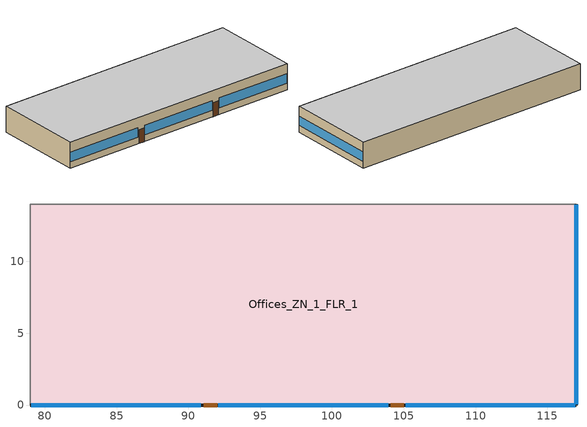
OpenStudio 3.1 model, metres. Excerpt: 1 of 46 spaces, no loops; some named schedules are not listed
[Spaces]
Offices_ZN_1_FLR_1
 floor ground: 117,14 117,0 79,0 79,14 z0
 wall outside: 79,0 117,0 117,14 z0:4
 wall to Gym_ZN_1_FLR_1: 117,14 79,14 z0:4
 wall to Lobby_ZN_1_FLR_1: 79,14 79,0 z0:4
 window: 79.05,0 90.87,0 / 92.09,0 103.91,0 / 105.13,0 116.95,0 z1:2.5; 117,0.05 117,13.95 z1.1:2.51
 door: 91.08,0 91.99,0 / 104.08,0 104.99,0 z0:2.13
 ceiling to Offices_ZN_1_FLR_2: 117,0 117,14 79,14 79,0 z4
[Site]
El Paso International Ap  Ut_TX_USA: Latitude {deg}=31.77; Longitude {deg}=-106.5; Time Zone {hr}=-7; Elevation {m}=1186; Terrain=City
[Building]
-SecondarySchool-ASHRAE 169-2006-3B created: 2020-11-10 15:39:57 -0700: North Axis {deg}=0; Default Construction Set=90.1-2010 - SecSchl - ASHRAE 169-2006-3B; Standards Number of Stories=2; Standards Number of Above Ground Stories=2; Standards Building Type=SecondarySchool
[ClimateZones]
Climate Zone Institution Name 1=ASHRAE; Climate Zone Document Name 1=ANSI/ASHRAE Standard 169; Climate Zone Document Year 1=2006; Climate Zone Value 1=3B; Climate Zone Institution Name 2=CEC; Climate Zone Document Name 2=California Climate Zone Descriptions; Climate Zone Document Year 2=1995
[Site:WaterMainsTemperature]
Calculation Method=Correlation; Annual Average Outdoor Air Temperature {C}=17.9417; Maximum Difference In Monthly Average Outdoor Air Temperatures {deltaC}=21.1
[SizingPeriod:DesignDay] Barometric Pressure {Pa}=87865; Sky Clearness=0; Rain Indicator=0; Snow Indicator=0; Day of Month=21; Daylight Saving Time Indicator=0; Humidity Indicating Type=Wetbulb; Dry-Bulb Temperature Range Modifier Type=DefaultMultipliers
Name | Maximum Dry-Bulb Temperature {C} | Daily Dry-Bulb Temperature Range {deltaC} | Humidity Indicating Conditions at Maximum Dry-Bulb | Wind Speed {m/s} | Wind Direction {deg} | Month | Day Type | Solar Model Indicator | ASHRAE Taub | ASHRAE Taud
El Paso International Ap  Ut Ann Clg .4% Condns DB=>MWB | 38.1 | 13 | 18.1 | 3.9 | 280 | 7 | SummerDesignDay | ASHRAETau | 0.605 | 1.547
El Paso International Ap  Ut Ann Htg 99.6% Condns DB | -5.2 | 0 | -5.2 | 2.2 | 20 | 12 | WinterDesignDay | ASHRAEClearSky
[Site:GroundTemperature:BuildingSurface]
20.78, 20.77, 20.81, 20.84, 20.91, 23.19, 23.53, 23.58, 23.59, 21.3, 20.97, 20.85
[Material:NoMass] Thermal Absorptance=0.9; Solar Absorptance=0.7
Name | Roughness | Thermal Resistance {m2-K/W} | Visible Absorptance
CP02 CARPET PAD | VeryRough | 0.21648 | 0.8
Typical Insulation R-6.78 | Smooth | 1.19347 | 0.7
Typical Carpet Pad | Smooth | 0.21648 | 0.8
Typical Insulation R-9.73 | Smooth | 1.71283 | 0.7
Typical Insulation R-19.72 | Smooth | 3.4722 | 0.7
Typical Insulation R-0.58 | Smooth | 0.101875 | 0.7
Typical Insulation R-0.01 | Smooth | 0.001 | 0.7
[Material]
Name | Roughness | Thickness {m} | Conductivity {W/m-K} | Density {kg/m3} | Specific Heat {J/kg-K} | Thermal Absorptance | Solar Absorptance | Visible Absorptance
100mm Normalweight concrete floor | MediumSmooth | 0.1016 | 2.31 | 2322 | 832
G01 13mm gypsum board | Smooth | 0.0127 | 0.16 | 800 | 1090 | 0.9 | 0.7 | 0.5
4 in. Normalweight Concrete Floor | MediumRough | 0.1016 | 2.31 | 2322 | 832 | 0.9 | 0.7 | 0.7
25mm Stucco | Smooth | 0.0254 | 0.72 | 1856 | 840 | 0.9 | 0.7 | 0.7
5/8 in. Gypsum Board | MediumSmooth | 0.0159 | 0.16 | 800 | 1090 | 0.9 | 0.7 | 0.7
Roof Membrane - Highly Reflective | VeryRough | 0.0095 | 0.16 | 1121.29 | 1460 | 0.75 | 0.45 | 0.7
Metal Roof Surface; F08 Metal surface | Smooth | 0.0008 | 45.28 | 7824 | 500 | 0.9 | 0.7 | 0.7
8 in. Normalweight Concrete Floor | MediumRough | 0.2032 | 2.31 | 2322 | 832 | 0.9 | 0.7 | 0.7
8 in. Concrete Block Basement Wall | MediumRough | 0.2032 | 1.326 | 1842 | 912 | 0.9 | 0.7 | 0.7
G05 25mm wood | MediumSmooth | 0.0254 | 0.15 | 608 | 1630 | 0.9 | 0.5 | 0.5
Std Wood 6inch | MediumSmooth | 0.15 | 0.12 | 540 | 1210 | 0.9 | 0.7 | 0.7
[DefaultConstructionSet]
90.1-2010 - SecSchl - ASHRAE 169-2006-3B: Default Exterior Surface Constructions=Default Surface Constructions 1; Default Interior Surface Constructions=Default Surface Constructions 2; Default Ground Contact Surface Constructions=Default Surface Constructions 3; Default Exterior SubSurface Constructions=Default Sub Surface Constructions 1; Default Interior SubSurface Constructions=Default Sub Surface Constructions 2; Interior Partition Construction=Typical Interior Partition
[DefaultSurfaceConstructions]
Name | Floor Construction | Wall Construction | Roof Ceiling Construction
Default Surface Constructions 1 | Typical Insulated Exterior Mass Floor R-9.35 | Typical Insulated Steel Framed Exterior Wall R-11.9 | Typical IEAD Roof - Highly Reflective R-20.83
Default Surface Constructions 2 | Typical Interior Floor | Typical Interior Wall | Typical Interior Ceiling
Default Surface Constructions 3 | Smallhotel 2010 Slab Floor | Typical Insulated Basement Mass Wall
[Construction]
Typical Insulated Exterior Mass Floor R-9.35: Typical Insulation R-6.78, 4 in. Normalweight Concrete Floor, Typical Carpet Pad
Typical Insulated Steel Framed Exterior Wall R-11.9: 25mm Stucco, 5/8 in. Gypsum Board, Typical Insulation R-9.73, 5/8 in. Gypsum Board
Typical IEAD Roof - Highly Reflective R-20.83: Roof Membrane - Highly Reflective, Typical Insulation R-19.72, Metal Roof Surface
Typical Interior Floor: 100mm Normalweight concrete floor, CP02 CARPET PAD
Typical Interior Wall: G01 13mm gypsum board, G01 13mm gypsum board
Typical Interior Ceiling: CP02 CARPET PAD, 100mm Normalweight concrete floor
Smallhotel 2010 Slab Floor: 8 in. Normalweight Concrete Floor, CP02 CARPET PAD
Typical Insulated Basement Mass Wall: 8 in. Concrete Block Basement Wall
U 0.62 SHGC 0.25 Dbl Ref-C-H Clr 6mm/6mm Air: REF C CLEAR HI 6MM, AIR 6MM, CLEAR 6MM
Typical Insulated Metal Door R-1.43: F08 Metal surface, Typical Insulation R-0.58
U 0.88 SHGC 0.16 Sgl Ref-A-L Clr 6mm: REF A CLEAR LO 6MM
Typical Overhead Door R-0.86: Typical Insulation R-0.01
U 1.17 SHGC 0.39 Simple Glazing Skylight U-1.17 SHGC 0.39: U 1.17 SHGC 0.39 Simple Glazing U-1.17 SHGC 0.39
Typical Interior Window: Clear 3mm
Typical Interior Door; Typical Interior Partition: G05 25mm wood
InteriorFurnishings: Std Wood 6inch
[DefaultSubSurfaceConstructions]
Name | Fixed Window Construction | Operable Window Construction | Door Construction | Glass Door Construction | Overhead Door Construction | Skylight Construction | Tubular Daylight Dome Construction | Tubular Daylight Diffuser Construction
Default Sub Surface Constructions 1 | U 0.62 SHGC 0.25 Dbl Ref-C-H Clr 6mm/6mm Air | U 0.62 SHGC 0.25 Dbl Ref-C-H Clr 6mm/6mm Air | Typical Insulated Metal Door R-1.43 | U 0.88 SHGC 0.16 Sgl Ref-A-L Clr 6mm | Typical Overhead Door R-0.86 | U 1.17 SHGC 0.39 Simple Glazing Skylight U-1.17 SHGC 0.39 | Typical Interior Window | Typical Interior Window
Default Sub Surface Constructions 2 | Typical Interior Window | Typical Interior Window | Typical Interior Door
[WindowMaterial:Glazing] Optical Data Type=SpectralAverage; Infrared Transmittance at Normal Incidence=0; Front Side Infrared Hemispherical Emissivity=0.84; Conductivity {W/m-K}=0.9; Dirt Correction Factor for Solar and Visible Transmittance=1; Solar Diffusing=No
Name | Thickness {m} | Solar Transmittance at Normal Incidence | Front Side Solar Reflectance at Normal Incidence | Back Side Solar Reflectance at Normal Incidence | Visible Transmittance at Normal Incidence | Front Side Visible Reflectance at Normal Incidence | Back Side Visible Reflectance at Normal Incidence | Back Side Infrared Hemispherical Emissivity
REF C CLEAR HI 6MM | 0.006 | 0.2 | 0.16 | 0.39 | 0.22 | 0.17 | 0.35 | 0.55
CLEAR 6MM | 0.006 | 0.775 | 0.071 | 0.071 | 0.881 | 0.08 | 0.08 | 0.84
REF A CLEAR LO 6MM | 0.006 | 0.066 | 0.341 | 0.493 | 0.08 | 0.41 | 0.37 | 0.4
Clear 3mm | 0.003 | 0.837 | 0.075 | 0.075 | 0.898 | 0.081 | 0.081 | 0.84
[WindowMaterial:Gas]
AIR 6MM: Gas Type=Air; Thickness {m}=0.0063
[WindowMaterial:SimpleGlazingSystem]
U 1.17 SHGC 0.39 Simple Glazing U-1.17 SHGC 0.39: U-Factor {W/m2-K}=6.64357; Solar Heat Gain Coefficient=0.39; Visible Transmittance=0.23
[Space]
Offices_ZN_1_FLR_1: Space Type=SecondarySchool Office; Building Story=Building Story 1; Thermal Zone=Offices_ZN_1_FLR_1 ZN; Part of Total Floor Area=Yes
[BuildingStory]
Building Story 1: Nominal Z Coordinate {m}=0
[SpaceType]
SecondarySchool Office: Default Schedule Set=SecondarySchool Office Schedule Set; Design Specification Outdoor Air Object=SecondarySchool Office Ventilation; Standards Building Type=SecondarySchool; Standards Space Type=Office
[People:Definition]
SecondarySchool Office People Definition: Number of People Calculation Method=People/Area; People per Space Floor Area {person/m2}=0.0538196; Fraction Radiant=0.3
[People]
SecondarySchool Office People: People Definition=SecondarySchool Office People Definition; Space or SpaceType=SecondarySchool Office; Work Efficiency Schedule=Work Efficiency Schedule; Clothing Insulation Schedule=Clothing Schedule; Air Velocity Schedule=Air Velocity Schedule; Multiplier=1
[Lights:Definition]
SecondarySchool Office Lights Definition: Design Level Calculation Method=Watts/Area; Watts per Space Floor Area {W/m2}=11.9479; Fraction Radiant=0.37; Fraction Visible=0.2; Return Air Fraction=0
[Lights]
SecondarySchool Office Lights: Lights Definition=SecondarySchool Office Lights Definition; Space or SpaceType=SecondarySchool Office; Schedule=SchoolSecondary BLDG_LIGHT_OFFICE_SCH_2010 OccSensor Reduction; Fraction Replaceable=1
[ElectricEquipment:Definition]
SecondarySchool Office Elec Equip Definition: Design Level Calculation Method=Watts/Area; Watts per Space Floor Area {W/m2}=10.7639; Fraction Latent=0; Fraction Radiant=0.5; Fraction Lost=0
[ElectricEquipment]
SecondarySchool Office Elec Equip: Electric Equipment Definition=SecondarySchool Office Elec Equip Definition; Space or SpaceType=SecondarySchool Office
[DesignSpecification:OutdoorAir]
SecondarySchool Office Ventilation: Outdoor Air Method=Sum; Outdoor Air Flow per Person {m3/s-person}=0; Outdoor Air Flow per Floor Area {m3/s-m2}=0.0004318; Outdoor Air Flow Rate {m3/s}=0; Outdoor Air Flow Air Changes per Hour {1/hr}=0
[DefaultScheduleSet]
SecondarySchool Office Schedule Set: Number of People Schedule=SchoolSecondary BLDG_OCC_SCH_Offices; People Activity Level Schedule=SchoolSecondary ACTIVITY_SCH; Lighting Schedule=SchoolSecondary BLDG_LIGHT_OFFICE_SCH_2010; Electric Equipment Schedule=SchoolSecondary BLDG_EQUIP_SCH; Infiltration Schedule=SchoolSecondary INFIL_SCH_PNNL
[ThermostatSetpoint:DualSetpoint]
SecondarySchool Office Thermostat 1: Heating Setpoint Temperature Schedule=SchoolSecondary HTGSETP_SCH_YES_OPTIMUM; Cooling Setpoint Temperature Schedule=SchoolSecondary CLGSETP_SCH_NO_SETBACK
[SpaceInfiltration:DesignFlowRate]
Offices_ZN_1_FLR_1 Infiltration: Space or SpaceType=Offices_ZN_1_FLR_1; Schedule=SchoolSecondary INFIL_SCH_PNNL; Design Flow Rate Calculation Method=Flow/ExteriorArea; Flow per Exterior Surface Area {m3/s-m2}=0.000569573; Constant Term Coefficient=0; Temperature Term Coefficient=0; Velocity Term Coefficient=0.224; Velocity Squared Term Coefficient=0
[ThermalZone]
Offices_ZN_1_FLR_1 ZN: Primary Daylighting Control=Offices_ZN_1_FLR_1 Daylt Sensor 1; Fraction of Zone Controlled by Primary Daylighting Control=0.117; Secondary Daylighting Control=Offices_ZN_1_FLR_1 Daylt Sensor 2; Fraction of Zone Controlled by Secondary Daylighting Control=0.117; Thermostat=SecondarySchool Office Thermostat 1; Use Ideal Air Loads=No
[InternalMass:Definition]
Internal Mass Definition 1: Construction=InteriorFurnishings; Design Level Calculation Method=SurfaceArea/Area; Surface Area per Space Floor Area=2
[InternalMass]
Offices_ZN_1_FLR_1 Mass: Internal Mass Definition=Internal Mass Definition 1; Space or SpaceType=Offices_ZN_1_FLR_1; Multiplier=1
[EnergyManagementSystem:Program]
VAVOTHEROptimumStartProg1: IF DaylightSavings==0 && DayOfWeek>1 && Hour==5 && OAT_3<23.9 && OAT_3>1.7; SET VAVOTHERClgSch1 = 29.4; SET VAVOTHERHtgSch1 = 15.6; ELSEIF DaylightSavings==0 && DayOfWeek==1 && Hour==7 && OAT_3<23.9 && OAT_3>1.7; SET VAVOTHERClgSch1 = 29.4; SET VAVOTHERHtgSch1 = 15.6; ELSEIF DaylightSavings==1 && DayOfWeek>1 && Hour==4 && OAT_3<23.9 && OAT_3>1.7; SET VAVOTHERClgSch1 = 29.4; SET VAVOTHERHtgSch1 = 15.6; ELSEIF DaylightSavings==1 && DayOfWeek==1 && Hour==6 && OAT_3<23.9 && OAT_3>1.7; SET VAVOTHERClgSch1 = 29.4; SET VAVOTHERHtgSch1 = 15.6; ELSE; SET VAVOTHERClgSch1 = NULL; SET VAVOTHERHtgSch1 = NULL; ENDIF
VAVPOD1OptimumStartProg0: IF DaylightSavings==0 && DayOfWeek>1 && Hour==5 && OAT_4<23.9 && OAT_4>1.7; SET VAVPOD1ClgSch0 = 29.4; SET VAVPOD1HtgSch0 = 15.6; ELSEIF DaylightSavings==0 && DayOfWeek==1 && Hour==7 && OAT_4<23.9 && OAT_4>1.7; SET VAVPOD1ClgSch0 = 29.4; SET VAVPOD1HtgSch0 = 15.6; ELSEIF DaylightSavings==1 && DayOfWeek>1 && Hour==4 && OAT_4<23.9 && OAT_4>1.7; SET VAVPOD1ClgSch0 = 29.4; SET VAVPOD1HtgSch0 = 15.6; ELSEIF DaylightSavings==1 && DayOfWeek==1 && Hour==6 && OAT_4<23.9 && OAT_4>1.7; SET VAVPOD1ClgSch0 = 29.4; SET VAVPOD1HtgSch0 = 15.6; ELSE; SET VAVPOD1ClgSch0 = NULL; SET VAVPOD1HtgSch0 = NULL; ENDIF
VAVPOD2OptimumStartProg0: IF DaylightSavings==0 && DayOfWeek>1 && Hour==5 && OAT_5<23.9 && OAT_5>1.7; SET VAVPOD2ClgSch0 = 29.4; SET VAVPOD2HtgSch0 = 15.6; ELSEIF DaylightSavings==0 && DayOfWeek==1 && Hour==7 && OAT_5<23.9 && OAT_5>1.7; SET VAVPOD2ClgSch0 = 29.4; SET VAVPOD2HtgSch0 = 15.6; ELSEIF DaylightSavings==1 && DayOfWeek>1 && Hour==4 && OAT_5<23.9 && OAT_5>1.7; SET VAVPOD2ClgSch0 = 29.4; SET VAVPOD2HtgSch0 = 15.6; ELSEIF DaylightSavings==1 && DayOfWeek==1 && Hour==6 && OAT_5<23.9 && OAT_5>1.7; SET VAVPOD2ClgSch0 = 29.4; SET VAVPOD2HtgSch0 = 15.6; ELSE; SET VAVPOD2ClgSch0 = NULL; SET VAVPOD2HtgSch0 = NULL; ENDIF
VAVPOD3OptimumStartProg0: IF DaylightSavings==0 && DayOfWeek>1 && Hour==5 && OAT_6<23.9 && OAT_6>1.7; SET VAVPOD3ClgSch0 = 29.4; SET VAVPOD3HtgSch0 = 15.6; ELSEIF DaylightSavings==0 && DayOfWeek==1 && Hour==7 && OAT_6<23.9 && OAT_6>1.7; SET VAVPOD3ClgSch0 = 29.4; SET VAVPOD3HtgSch0 = 15.6; ELSEIF DaylightSavings==1 && DayOfWeek>1 && Hour==4 && OAT_6<23.9 && OAT_6>1.7; SET VAVPOD3ClgSch0 = 29.4; SET VAVPOD3HtgSch0 = 15.6; ELSEIF DaylightSavings==1 && DayOfWeek==1 && Hour==6 && OAT_6<23.9 && OAT_6>1.7; SET VAVPOD3ClgSch0 = 29.4; SET VAVPOD3HtgSch0 = 15.6; ELSE; SET VAVPOD3ClgSch0 = NULL; SET VAVPOD3HtgSch0 = NULL; ENDIF
[EnergyManagementSystem:ProgramCallingManager]
Mains_Water_Prg_Mgr: BeginTimestepBeforePredictor; Mains_Water_Prg
AuditoriumZN1FLR1ZNPSZAC37OptimumStartCallingManager0: BeginTimestepBeforePredictor; AuditoriumZN1FLR1ZNPSZAC37OptimumStartProg0
CafeteriaZN1FLR1ZNPSZAC59OptimumStartCallingManager0: BeginTimestepBeforePredictor; CafeteriaZN1FLR1ZNPSZAC59OptimumStartProg0
GymZN1FLR1ZNPSZAC15OptimumStartCallingManager0: BeginTimestepBeforePredictor; GymZN1FLR1ZNPSZAC15OptimumStartProg0
VAVOTHEROptimumStartCallingManager0: BeginTimestepBeforePredictor; VAVOTHEROptimumStartProg0
VAVOTHEROptimumStartCallingManager1: BeginTimestepBeforePredictor; VAVOTHEROptimumStartProg1
VAVPOD1OptimumStartCallingManager0: BeginTimestepBeforePredictor; VAVPOD1OptimumStartProg0
VAVPOD2OptimumStartCallingManager0: BeginTimestepBeforePredictor; VAVPOD2OptimumStartProg0
VAVPOD3OptimumStartCallingManager0: BeginTimestepBeforePredictor; VAVPOD3OptimumStartProg0
[Exterior:Lights:Definition]
Name | Design Level {W}
Occ Sensing Exterior Lights Def | 8552
NonDimming Exterior Lights Def | 441.8
[Exterior:Lights] Control Option=AstronomicalClock
Name | Exterior Lights Definition | Schedule
Occ Sensing Exterior Lights Def | Occ Sensing Exterior Lights Def | SchoolSecondary Exterior_lighting_schedule_b
NonDimming Exterior Lights Def | NonDimming Exterior Lights Def | SchoolSecondary Exterior_lighting_schedule_a
[Daylighting:Control] Space=Offices_ZN_1_FLR_1; Position Z-Coordinate {m}=0.762; Illuminance Setpoint {lux}=500; Lighting Control Type=Stepped; Minimum Input Power Fraction for Continuous Dimming Control=0.3; Minimum Light Output Fraction for Continuous Dimming Control=0.2; Number of Stepped Control Steps=3; Probability Lighting will be Reset When Needed in Manual Stepped Control=1; Maximum Allowable Discomfort Glare Index=22
Name | Position X-Coordinate {m} | Position Y-Coordinate {m}
Offices_ZN_1_FLR_1 Daylt Sensor 1 | 5.960326 | 1.65245
Offices_ZN_1_FLR_1 Daylt Sensor 2 | 19.0002 | 3.32993
[Schedule:Ruleset]
Name | Default Day Schedule | Summer Design Day Schedule | Winter Design Day Schedule
Clothing Schedule | Clothing Schedule Default Winter Clothes
Air Velocity Schedule | Air Velocity Schedule Default
Work Efficiency Schedule | Work Efficiency Schedule Default
SchoolSecondary ACTIVITY_SCH | SchoolSecondary ACTIVITY_SCH Default | SchoolSecondary ACTIVITY_SCH Summer Design Day | SchoolSecondary ACTIVITY_SCH Winter Design Day
SchoolSecondary BLDG_EQUIP_SCH | SchoolSecondary BLDG_EQUIP_SCH Default | SchoolSecondary BLDG_EQUIP_SCH Summer Design Day | SchoolSecondary BLDG_EQUIP_SCH Winter Design Day
SchoolSecondary INFIL_SCH_PNNL | SchoolSecondary INFIL_SCH_PNNL Default | SchoolSecondary INFIL_SCH_PNNL Summer Design Day | SchoolSecondary INFIL_SCH_PNNL Winter Design Day
SchoolSecondary CLGSETP_SCH_NO_SETBACK | SchoolSecondary CLGSETP_SCH_NO_SETBACK Default | SchoolSecondary CLGSETP_SCH_NO_SETBACK Summer Design Day | SchoolSecondary CLGSETP_SCH_NO_SETBACK Winter Design Day
SchoolSecondary HTGSETP_SCH_YES_OPTIMUM | SchoolSecondary HTGSETP_SCH_YES_OPTIMUM Default | SchoolSecondary HTGSETP_SCH_YES_OPTIMUM Summer Design Day | SchoolSecondary HTGSETP_SCH_YES_OPTIMUM Winter Design Day
SchoolSecondary BLDG_OCC_SCH_Offices | SchoolSecondary BLDG_OCC_SCH_Offices Default | SchoolSecondary BLDG_OCC_SCH_Offices Summer Design Day 3 | SchoolSecondary BLDG_OCC_SCH_Offices Winter Design Day
SchoolSecondary BLDG_LIGHT_OFFICE_SCH_2010 | SchoolSecondary BLDG_LIGHT_OFFICE_SCH_2010 Default | SchoolSecondary BLDG_LIGHT_OFFICE_SCH_2010 Summer Design Day | SchoolSecondary BLDG_LIGHT_OFFICE_SCH_2010 Winter Design Day
SchoolSecondary Exterior_lighting_schedule_b | SchoolSecondary Exterior_lighting_schedule_b Default | SchoolSecondary Exterior_lighting_schedule_b Summer Design Day | SchoolSecondary Exterior_lighting_schedule_b Winter Design Day
SchoolSecondary Exterior_lighting_schedule_a | SchoolSecondary Exterior_lighting_schedule_a Default | SchoolSecondary Exterior_lighting_schedule_a Summer Design Day | SchoolSecondary Exterior_lighting_schedule_a Winter Design Day
SchoolSecondary BLDG_LIGHT_OFFICE_SCH_2010 OccSensor Reduction | SchoolSecondary BLDG_LIGHT_OFFICE_SCH_2010 Default 1 | SchoolSecondary BLDG_LIGHT_OFFICE_SCH_2010 Summer Design Day 1 | SchoolSecondary BLDG_LIGHT_OFFICE_SCH_2010 Winter Design Day 1
[Schedule:Day]
Clothing Schedule Default Winter Clothes; SchoolSecondary INFIL_SCH_PNNL Default; SchoolSecondary INFIL_SCH_PNNL Winter Design Day; SchoolSecondary BLDG_LIGHT_OFFICE_SCH_2010 Summer Design Day: 24, 0, 1
Air Velocity Schedule Default: 24, 0, 0.2
Work Efficiency Schedule Default; SchoolSecondary BLDG_OCC_SCH_Offices Default; SchoolSecondary BLDG_OCC_SCH_Offices Winter Design Day; SchoolSecondary BLDG_LIGHT_OFFICE_SCH_2010 Winter Design Day: 24, 0, 0
SchoolSecondary ACTIVITY_SCH Default; SchoolSecondary ACTIVITY_SCH Winter Design Day; SchoolSecondary ACTIVITY_SCH Summer Design Day: 24, 0, 120
SchoolSecondary BLDG_EQUIP_SCH Default; SchoolSecondary BLDG_EQUIP_SCH Winter Design Day: 24, 0, 0.35
SchoolSecondary BLDG_EQUIP_SCH Summer Design Day: 8, 0, 0.25, 17, 0, 0.5, 24, 0, 0.25
SchoolSecondary INFIL_SCH_PNNL Summer Design Day: 7, 0, 1, 21, 0, 0.25, 24, 0, 1
SchoolSecondary CLGSETP_SCH_NO_SETBACK Default; SchoolSecondary CLGSETP_SCH_NO_SETBACK Summer Design Day: 24, 0, 24
SchoolSecondary CLGSETP_SCH_NO_SETBACK Winter Design Day: 24, 0, 29.44
SchoolSecondary HTGSETP_SCH_YES_OPTIMUM Default; SchoolSecondary HTGSETP_SCH_YES_OPTIMUM Summer Design Day: 24, 0, 15.6
SchoolSecondary HTGSETP_SCH_YES_OPTIMUM Winter Design Day: 24, 0, 21
SchoolSecondary BLDG_OCC_SCH_Offices Summer Design Day 3: 8, 0, 0, 17, 0, 0.95, 21, 0, 0.15, 24, 0, 0
SchoolSecondary BLDG_LIGHT_OFFICE_SCH_2010 Default: 24, 0, 0.1773
SchoolSecondary Exterior_lighting_schedule_b Default; SchoolSecondary Exterior_lighting_schedule_b Winter Design Day; SchoolSecondary Exterior_lighting_schedule_b Summer Design Day: 6, 0, 0.7, 24, 0, 1
SchoolSecondary Exterior_lighting_schedule_a Default; SchoolSecondary Exterior_lighting_schedule_a Winter Design Day; SchoolSecondary Exterior_lighting_schedule_a Summer Design Day: 6, 0, 0, 24, 0, 1
[Schedule:Rule] Date Specification Type=DateRange; Start Day=1
Name | Schedule Ruleset | Rule Order | Day Schedule | Start Month | End Month | End Day | Apply Monday | Apply Tuesday | Apply Wednesday | Apply Thursday | Apply Friday | Apply Sunday | Apply Saturday
Schedule Rule 1 | Clothing Schedule | 0 | Clothing Schedule Summer Clothes | 5 | 9 | 30
Schedule Rule 12 | SchoolSecondary BLDG_EQUIP_SCH | 4 | SchoolSecondary BLDG_EQUIP_SCH Wkdy Day | 1 | 6 | 30 | Yes | Yes | Yes | Yes | Yes
Schedule Rule 13 | SchoolSecondary BLDG_EQUIP_SCH | 3 | SchoolSecondary BLDG_EQUIP_SCH Wkdy Day 1 | 7 | 9 | 1 | Yes | Yes | Yes | Yes | Yes
Schedule Rule 14 | SchoolSecondary BLDG_EQUIP_SCH | 2 | SchoolSecondary BLDG_EQUIP_SCH Wkdy Day 2 | 9 | 12 | 31 | Yes | Yes | Yes | Yes | Yes
Schedule Rule 15 | SchoolSecondary BLDG_EQUIP_SCH | 1 | SchoolSecondary BLDG_EQUIP_SCH Wknd Day | 1 | 6 | 30 |  |  |  |  |  | Yes | Yes
Schedule Rule 16 | SchoolSecondary BLDG_EQUIP_SCH | 0 | SchoolSecondary BLDG_EQUIP_SCH Wknd Day 1 | 7 | 9 | 1 |  |  |  |  |  | Yes | Yes
Schedule Rule 17 | SchoolSecondary INFIL_SCH_PNNL | 0 | SchoolSecondary INFIL_SCH_PNNL SmrDsn|Wkdy Day | 1 | 12 | 31 | Yes | Yes | Yes | Yes | Yes
Schedule Rule 39 | SchoolSecondary HTGSETP_SCH_YES_OPTIMUM | 0 | SchoolSecondary HTGSETP_SCH_YES_OPTIMUM Wkdy Day | 1 | 12 | 31 | Yes | Yes | Yes | Yes | Yes
Schedule Rule 77 | SchoolSecondary BLDG_OCC_SCH_Offices | 4 | SchoolSecondary BLDG_OCC_SCH_Offices Wkdy|SmrDsn Day | 1 | 6 | 30 | Yes | Yes | Yes | Yes | Yes
Schedule Rule 78 | SchoolSecondary BLDG_OCC_SCH_Offices | 3 | SchoolSecondary BLDG_OCC_SCH_Offices Wkdy|SmrDsn Day 1 | 7 | 9 | 1 | Yes | Yes | Yes | Yes | Yes
Schedule Rule 79 | SchoolSecondary BLDG_OCC_SCH_Offices | 2 | SchoolSecondary BLDG_OCC_SCH_Offices Wkdy|SmrDsn Day 2 | 9 | 12 | 31 | Yes | Yes | Yes | Yes | Yes
Schedule Rule 80 | SchoolSecondary BLDG_OCC_SCH_Offices | 1 | SchoolSecondary BLDG_OCC_SCH_Offices Wknd Day | 1 | 6 | 30 |  |  |  |  |  | Yes | Yes
Schedule Rule 81 | SchoolSecondary BLDG_OCC_SCH_Offices | 0 | SchoolSecondary BLDG_OCC_SCH_Offices Wknd Day 1 | 7 | 9 | 1 |  |  |  |  |  | Yes | Yes
Schedule Rule 82 | SchoolSecondary BLDG_LIGHT_OFFICE_SCH_2010 | 4 | SchoolSecondary BLDG_LIGHT_OFFICE_SCH_2010 Wkdy Day | 1 | 6 | 30 | Yes | Yes | Yes | Yes | Yes
Schedule Rule 83 | SchoolSecondary BLDG_LIGHT_OFFICE_SCH_2010 | 3 | SchoolSecondary BLDG_LIGHT_OFFICE_SCH_2010 Wkdy Day 1 | 7 | 9 | 1 | Yes | Yes | Yes | Yes | Yes
Schedule Rule 84 | SchoolSecondary BLDG_LIGHT_OFFICE_SCH_2010 | 2 | SchoolSecondary BLDG_LIGHT_OFFICE_SCH_2010 Wkdy Day 2 | 9 | 12 | 31 | Yes | Yes | Yes | Yes | Yes
Schedule Rule 85 | SchoolSecondary BLDG_LIGHT_OFFICE_SCH_2010 | 1 | SchoolSecondary BLDG_LIGHT_OFFICE_SCH_2010 Wknd Day | 1 | 6 | 30 |  |  |  |  |  | Yes | Yes
Schedule Rule 86 | SchoolSecondary BLDG_LIGHT_OFFICE_SCH_2010 | 0 | SchoolSecondary BLDG_LIGHT_OFFICE_SCH_2010 Wknd Day 1 | 7 | 9 | 1 |  |  |  |  |  | Yes | Yes
